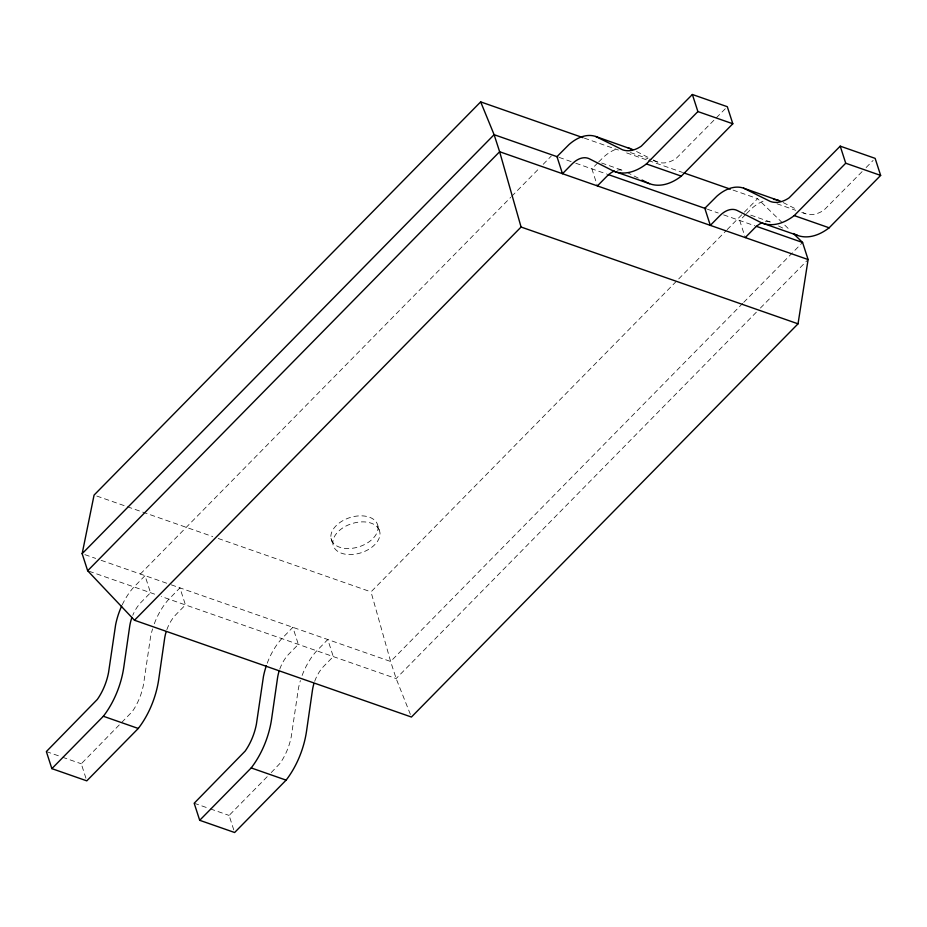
<?xml version="1.0" encoding="UTF-8"?>
<svg xmlns="http://www.w3.org/2000/svg" width="927" height="927" viewBox="0 0 927 927"><rect width="100%" height="100%" fill="white"/><g stroke="black" fill="none" stroke-linecap="round" stroke-linejoin="round"><path stroke-width="0.7" stroke-dasharray="4.63 3.48" d="M140.359 574.022L510.719 197.335M511.727 196.304L539.12 168.436M543.187 164.311L551.298 156.049M597.683 162.955L591.889 168.853L597.405 185.91M598.645 161.982L603.871 156.814A51.819 30.985 -70.7 0 1 617.614 148.702M85.933 778.216L81.275 763.778L132.26 711.623A43.604 26.072 -70.7 0 0 143.5 684.589L150.533 637.069A51.819 30.985 -70.7 0 1 152.573 628.9M725.296 108.737L676.177 158.413A43.604 26.072 -70.7 0 1 657.347 161.958L649.282 159.143M410.371 714.381L396.142 678.552L390.626 661.484L371.009 591.878L726.154 230.661M727.162 229.629L743.396 213.117M744.416 212.086L757.602 198.668L790.325 230.533M745.517 214.624L739.734 220.51L745.238 237.579M746.49 213.639L751.716 208.482A51.819 30.985 -70.7 0 1 765.447 200.371M233.766 829.885L229.108 815.436L267.208 776.687M271.217 772.608L280.093 763.292A43.604 26.072 -70.7 0 0 291.333 736.258L298.367 688.726A51.819 30.985 -70.7 0 1 300.406 680.557M862.098 171.622L824.01 210.07A43.604 26.072 -70.7 0 1 805.181 213.616L801.148 212.213M866.119 167.544L873.13 160.406M742.724 303.372L390.626 661.484L168.923 584.01M743.744 302.341L802.585 242.48M756.351 312.179L396.142 678.552L161.263 596.478M760.407 308.054L807.093 260.58M630.487 152.573L647.938 158.668M776.977 203.766L795.783 210.336M584.346 138.123L618.448 150.047M626.64 152.909L647.104 160.058M648.46 160.533L682.573 172.445M733.048 190.093L757.602 198.668M601.588 163.001L623.083 170.51M750.766 215.134L770.916 222.179M559.12 157.393L574.439 162.746M575.771 163.222L606.721 174.033M707.382 209.212L718.263 213.013M723.616 214.879L754.984 225.84M96.79 496.049L212.758 536.582M218.216 538.483L371.009 591.878M84.855 554.636L95.69 558.413M101.101 560.302L167.845 583.628M89.027 571.229L155.91 594.601M46.35 751.577L61.124 756.733M62.468 757.208L81.275 763.778M194.183 803.234L208.957 808.402M210.302 808.865L229.108 815.436M803.327 212.804L805.181 213.616M657.347 161.958L652.956 159.861M783.118 202.538L797.011 209.595M636.548 151.507L651.693 159.212M778.518 225.933L783.558 228.494M626.895 172.341L639.503 178.749M377.926 526.096A24.311 15.295 -17.9 0 1 344.937 548.39A24.311 15.295 -17.9 0 1 340.522 522.086A24.311 15.295 -17.9 0 1 377.926 526.096L379.873 532.133A24.311 15.295 -17.9 0 1 346.883 554.416A24.311 15.295 -17.9 0 1 342.469 528.123A24.311 15.295 -17.9 0 1 379.873 532.133M330.997 538.286L332.944 544.311M765.192 221.808A28.725 17.173 -70.7 0 1 772.214 222.723M617.359 170.139A28.725 17.173 -70.7 0 1 624.381 171.066M166.848 629.688A28.725 17.173 -70.7 0 1 176.084 614.45L185.446 604.925L179.931 587.857L168.03 600.117A51.819 30.985 -70.7 0 0 153.905 624.868M122.225 604.844A51.819 30.985 -70.7 0 1 133.106 587.915L145.006 575.655L150.522 592.712L141.159 602.237A28.725 17.173 -70.7 0 0 132.77 615.296M314.682 681.357A28.725 17.173 -70.7 0 1 323.917 666.107L333.28 656.583L327.764 639.526L315.864 651.785A51.819 30.985 -70.7 0 0 301.738 676.525M279.757 669.143A28.725 17.173 -70.7 0 1 288.992 653.906L298.355 644.381L292.851 627.312L280.939 639.584A51.819 30.985 -70.7 0 0 266.814 664.323"/><path stroke-width="1.39" d="M582.979 137.648L480.661 101.889L94.067 495.099L82.155 553.686L87.659 570.754L134.485 620.244L411.426 717.034L798.031 323.824L808.101 259.548L802.585 242.48L793.385 233.523M82.155 553.686L494.114 134.682L557.753 156.918M87.659 570.754L499.63 151.738L494.114 134.682L480.661 101.889M134.485 620.244L521.078 227.034L499.63 151.738L808.101 259.548M597.405 185.91L606.768 176.397A28.725 17.173 -70.7 0 1 614.3 171.066M692.376 94.496L641.252 146.199A43.604 26.072 -70.7 0 1 622.423 149.757L595.76 136.501A51.819 30.985 -70.7 0 0 568.958 144.612L556.976 156.64L562.48 173.708L571.843 164.183A28.725 17.173 -70.7 0 1 589.456 158.853L612.144 170.394A66.686 39.873 -70.7 0 0 646.397 163.94L681.322 176.142L732.817 123.766L727.301 106.698L692.376 94.496L697.892 111.564L732.817 123.766M166.107 631.924A28.725 17.173 -70.7 0 0 164.589 638.715L158.737 679.271A66.686 39.873 -70.7 0 1 138.274 728.471L86.779 780.847L51.866 768.634L103.361 716.258A66.686 39.873 -70.7 0 0 123.812 667.069L129.664 626.513A28.725 17.173 -70.7 0 1 131.924 617.486M646.397 163.94L697.892 111.564M745.238 237.579L754.601 228.054A28.725 17.173 -70.7 0 1 762.133 222.735M840.221 146.153L789.086 197.868A43.604 26.072 -70.7 0 1 770.256 201.414L743.593 188.158A51.819 30.985 -70.7 0 0 716.791 196.269L704.81 208.308L710.325 225.377L719.688 215.852A28.725 17.173 -70.7 0 1 737.289 210.522L759.978 222.051A66.686 39.873 -70.7 0 0 794.23 215.597L829.155 227.799L880.65 175.423L875.134 158.366L840.221 146.153L845.725 163.222L880.65 175.423M313.94 683.581A28.725 17.173 -70.7 0 0 312.422 690.383L306.57 730.939A66.686 39.873 -70.7 0 1 286.119 780.128L234.624 832.504L199.699 820.302L251.194 767.927A66.686 39.873 -70.7 0 0 271.646 718.738L277.509 678.17A28.725 17.173 -70.7 0 1 279.027 671.38M794.23 215.597L845.725 163.222M595.76 136.501L632.759 149.583M743.593 188.158L780.604 201.252M683.941 172.932L730.325 189.143M614.647 171.495L649.572 183.697M762.492 223.164L797.405 235.365M608.089 174.508L706.015 208.726M756.339 226.315L802.585 242.48M521.078 227.034L798.031 323.824M103.361 716.258L138.274 728.471M251.194 767.927L286.119 780.128M642.017 180.035L647.058 182.596A66.686 39.873 -70.7 0 0 681.322 176.142M199.699 820.302L194.183 803.234L245.168 751.09A43.604 26.072 -70.7 0 0 256.42 724.057L263.442 676.525A51.819 30.985 -70.7 0 1 266.35 665.667M51.866 768.634L46.35 751.577L97.335 699.422A43.604 26.072 -70.7 0 0 108.575 672.388L115.608 624.868A51.819 30.985 -70.7 0 1 121.634 606.119M829.155 227.799A66.686 39.873 -70.7 0 1 794.902 234.264M773.512 199.363A51.819 30.985 -70.7 0 1 778.518 200.371M628.228 148.03A51.819 30.985 -70.7 0 1 630.684 148.702"/></g></svg>
